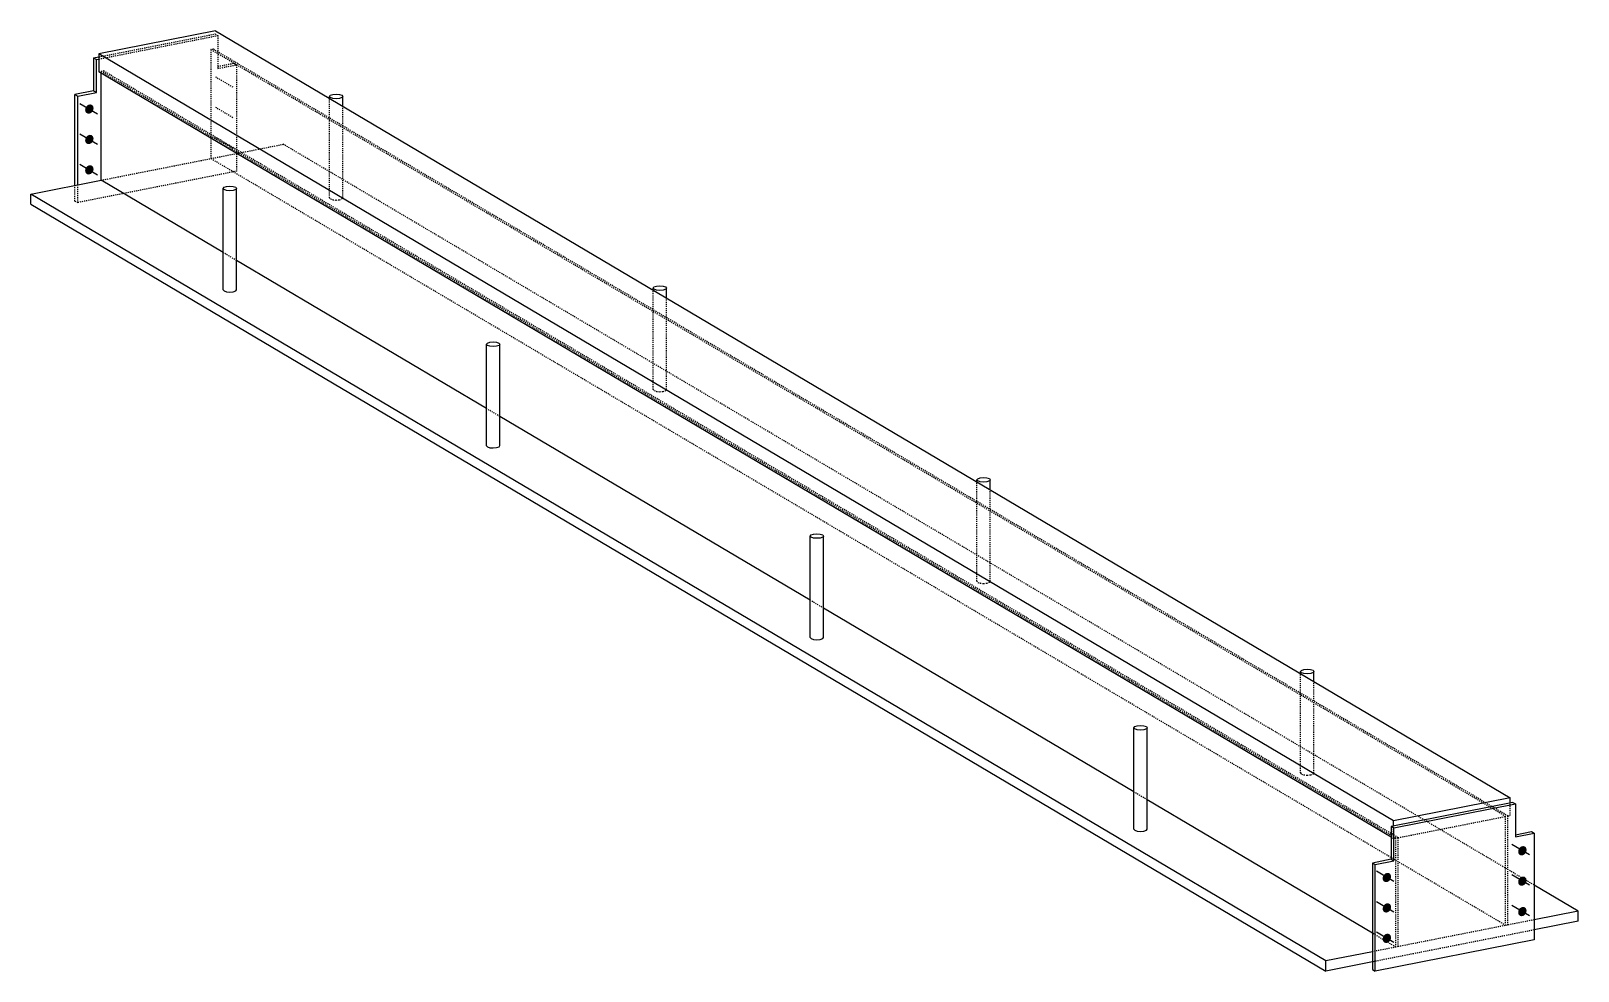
# Model space of a CAD drawing. Header units: millimetres. Extents: x 9 to 44269, y 10 to 1769.
# Drawn here: x 8614 to 11482, y 26 to 1769 of the extents above; entities that cross this region are included whole.
import ezdxf

# ---------------------------------------------------------------- set-up
doc = ezdxf.new("R2010")
doc.units = ezdxf.units.MM
doc.linetypes.add('DXK_LINE_DOT2', pattern=[3.9198, 1.9599, -1.9599])
doc.layers.add('STÅL', color=7, linetype='Continuous')

msp = doc.modelspace()

# ---------------------------------------------------------------- hatches: boundary and pattern name
at = {"layer": 'STÅL', "linetype": 'Continuous'}
for points in [[(8715.8, 1628.3), (8716.9, 1629.8), (8718.2, 1631.1), (8719.7, 1632.1), (8721.3, 1632.8), (8722.9, 1633.1), (8724.5, 1633.1), (8726, 1632.7), (8727.3, 1631.9), (8728.4, 1630.8), (8729.2, 1629.4), (8729.7, 1627.8), (8729.9, 1626.1), (8729.7, 1624.3), (8729.2, 1622.5), (8728.4, 1620.8), (8727.3, 1619.3), (8726, 1618), (8724.5, 1617), (8722.9, 1616.3), (8721.3, 1616), (8719.7, 1616.1), (8718.2, 1616.5), (8716.9, 1617.3), (8715.8, 1618.4), (8715, 1619.7), (8714.5, 1621.3), (8714.3, 1623), (8714.5, 1624.8), (8715, 1626.6)], [(8715.8, 1571.9), (8716.9, 1573.5), (8718.2, 1574.8), (8719.7, 1575.8), (8721.3, 1576.4), (8722.9, 1576.8), (8724.5, 1576.7), (8726, 1576.3), (8727.3, 1575.5), (8728.4, 1574.4), (8729.2, 1573), (8729.7, 1571.5), (8729.9, 1569.7), (8729.7, 1567.9), (8729.2, 1566.2), (8728.4, 1564.5), (8727.3, 1562.9), (8726, 1561.6), (8724.5, 1560.6), (8722.9, 1559.9), (8721.3, 1559.6), (8719.7, 1559.7), (8718.2, 1560.1), (8716.9, 1560.9), (8715.8, 1562), (8715, 1563.4), (8714.5, 1564.9), (8714.3, 1566.7), (8714.5, 1568.5), (8715, 1570.2)], [(8715.8, 1515.5), (8716.9, 1517.1), (8718.2, 1518.4), (8719.7, 1519.4), (8721.3, 1520.1), (8722.9, 1520.4), (8724.5, 1520.3), (8726, 1519.9), (8727.3, 1519.1), (8728.4, 1518), (8729.2, 1516.7), (8729.7, 1515.1), (8729.9, 1513.3), (8729.7, 1511.6), (8729.2, 1509.8), (8728.4, 1508.1), (8727.3, 1506.6), (8726, 1505.3), (8724.5, 1504.2), (8722.9, 1503.6), (8721.3, 1503.2), (8719.7, 1503.3), (8718.2, 1503.7), (8716.9, 1504.5), (8715.8, 1505.6), (8715, 1507), (8714.5, 1508.6), (8714.3, 1510.3), (8714.5, 1512.1), (8715, 1513.9)], [(11371.9, 253.2), (11373, 254.7), (11374.4, 256), (11375.8, 257), (11377.4, 257.7), (11379.1, 258), (11380.7, 258), (11382.2, 257.5), (11383.5, 256.8), (11384.6, 255.7), (11385.4, 254.3), (11385.9, 252.7), (11386, 251), (11385.9, 249.2), (11385.4, 247.4), (11384.6, 245.7), (11383.5, 244.2), (11382.1, 242.9), (11380.7, 241.9), (11379.1, 241.2), (11377.4, 240.9), (11375.8, 240.9), (11374.3, 241.4), (11373, 242.1), (11371.9, 243.2), (11371.1, 244.6), (11370.6, 246.2), (11370.5, 247.9), (11370.6, 249.7), (11371.1, 251.5)], [(11120.8, 203.6), (11121.9, 205.1), (11123.2, 206.4), (11124.7, 207.4), (11126.3, 208.1), (11127.9, 208.4), (11129.5, 208.4), (11131, 208), (11132.3, 207.2), (11133.4, 206.1), (11134.2, 204.7), (11134.7, 203.1), (11134.9, 201.4), (11134.7, 199.6), (11134.2, 197.8), (11133.4, 196.1), (11132.3, 194.6), (11131, 193.3), (11129.5, 192.3), (11127.9, 191.6), (11126.3, 191.3), (11124.7, 191.3), (11123.2, 191.8), (11121.9, 192.6), (11120.8, 193.7), (11120, 195), (11119.5, 196.6), (11119.3, 198.3), (11119.5, 200.1), (11120, 201.9)], [(11371.9, 196.8), (11373, 198.3), (11374.4, 199.6), (11375.8, 200.6), (11377.4, 201.3), (11379.1, 201.6), (11380.7, 201.6), (11382.2, 201.2), (11383.5, 200.4), (11384.6, 199.3), (11385.4, 197.9), (11385.9, 196.3), (11386, 194.6), (11385.9, 192.8), (11385.4, 191), (11384.6, 189.3), (11383.5, 187.8), (11382.1, 186.5), (11380.7, 185.5), (11379.1, 184.8), (11377.4, 184.5), (11375.8, 184.6), (11374.3, 185), (11373, 185.8), (11371.9, 186.9), (11371.1, 188.2), (11370.6, 189.8), (11370.5, 191.5), (11370.6, 193.3), (11371.1, 195.1)], [(11120.8, 147.2), (11121.9, 148.7), (11123.2, 150), (11124.7, 151.1), (11126.3, 151.7), (11127.9, 152.1), (11129.5, 152), (11131, 151.6), (11132.3, 150.8), (11133.4, 149.7), (11134.2, 148.3), (11134.7, 146.7), (11134.9, 145), (11134.7, 143.2), (11134.2, 141.4), (11133.4, 139.7), (11132.3, 138.2), (11131, 136.9), (11129.5, 135.9), (11127.9, 135.2), (11126.3, 134.9), (11124.7, 135), (11123.2, 135.4), (11121.9, 136.2), (11120.8, 137.3), (11120, 138.6), (11119.5, 140.2), (11119.3, 141.9), (11119.5, 143.7), (11120, 145.5)], [(11371.9, 140.4), (11373, 142), (11374.4, 143.3), (11375.8, 144.3), (11377.4, 144.9), (11379.1, 145.3), (11380.7, 145.2), (11382.2, 144.8), (11383.5, 144), (11384.6, 142.9), (11385.4, 141.5), (11385.9, 139.9), (11386, 138.2), (11385.9, 136.4), (11385.4, 134.7), (11384.6, 133), (11383.5, 131.4), (11382.1, 130.1), (11380.7, 129.1), (11379.1, 128.4), (11377.4, 128.1), (11375.8, 128.2), (11374.3, 128.6), (11373, 129.4), (11371.9, 130.5), (11371.1, 131.9), (11370.6, 133.4), (11370.5, 135.2), (11370.6, 137), (11371.1, 138.7)], [(11120.8, 90.8), (11121.9, 92.4), (11123.2, 93.7), (11124.7, 94.7), (11126.3, 95.4), (11127.9, 95.7), (11129.5, 95.6), (11131, 95.2), (11132.3, 94.4), (11133.4, 93.3), (11134.2, 91.9), (11134.7, 90.4), (11134.9, 88.6), (11134.7, 86.8), (11134.2, 85.1), (11133.4, 83.4), (11132.3, 81.8), (11131, 80.5), (11129.5, 79.5), (11127.9, 78.8), (11126.3, 78.5), (11124.7, 78.6), (11123.2, 79), (11121.9, 79.8), (11120.8, 80.9), (11120, 82.3), (11119.5, 83.8), (11119.3, 85.6), (11119.5, 87.4), (11120, 89.1)]]:
    msp.add_hatch(color=96, dxfattribs=at).paths.add_polyline_path(points)

# ---------------------------------------------------------------- linework, layer by layer
at = {"layer": 'STÅL', "color": 2, "linetype": 'Continuous'}
for p, q in [((8955.9, 1769.4), (8739.4, 1726.7)), ((8955.9, 1769.4), (11355.9, 347.7)), ((8730.1, 1719.4), (8739.4, 1721.2)), ((11139.4, 304.9), (8739.4, 1726.7)), ((8739.4, 1726.7), (8739.4, 1693.8)), ((8730.1, 1719.4), (8730.1, 1658.3)), ((8730.1, 1719.4), (8735.1, 1716.4)), ((8735.1, 1716.4), (8739.4, 1717.3)), ((8735.1, 1655.3), (8735.1, 1716.4)), ((11135.1, 274.6), (8739.4, 1693.8)), ((8743.8, 1492.6), (8743.8, 1691.2)), ((8730.1, 1658.3), (8695.5, 1651.5)), ((8695.5, 1483.1), (8695.5, 1651.5)), ((8695.5, 1651.5), (8700.5, 1648.5)), ((8700.5, 1648.5), (8735.1, 1655.3)), ((8700.5, 1484), (8700.5, 1648.5)), ((8730.1, 1658.3), (8735.1, 1655.3)), ((9167, 1648.1), (9168.7, 1650.2)), ((9168.8, 1645.9), (9167, 1648.1)), ((9167, 1644.4), (9167, 1648.1)), ((9168.7, 1650.2), (9173.2, 1651.8)), ((9173.4, 1644.4), (9168.8, 1645.9)), ((9173.2, 1651.8), (9179.5, 1652.4)), ((9179.6, 1643.8), (9173.4, 1644.4)), ((9179.5, 1652.4), (9185.7, 1651.8)), ((9185.9, 1644.4), (9179.6, 1643.8)), ((9185.7, 1651.8), (9190.3, 1650.3)), ((9190.4, 1646), (9185.9, 1644.4)), ((9190.3, 1650.3), (9192, 1648.1)), ((9192, 1648.1), (9190.4, 1646)), ((9192, 1629.5), (9192, 1648.1)), ((8613.9, 1466.9), (8743.8, 1492.6)), ((8970.1, 1358.5), (8743.8, 1492.6)), ((11013.9, 45.2), (8613.9, 1466.9)), ((8613.9, 1448.2), (8613.9, 1466.9)), ((8970.1, 1477.4), (8971.8, 1479.6)), ((8971.8, 1475.3), (8970.1, 1477.4)), ((8970.1, 1289.5), (8970.1, 1477.4)), ((8971.8, 1479.6), (8976.3, 1481.2)), ((8976.4, 1473.8), (8971.8, 1475.3)), ((8976.3, 1481.2), (8982.5, 1481.7)), ((8982.7, 1473.2), (8976.4, 1473.8)), ((8982.5, 1481.7), (8988.8, 1481.2)), ((8988.9, 1473.8), (8982.7, 1473.2)), ((8988.8, 1481.2), (8993.4, 1479.6)), ((8993.5, 1475.4), (8988.9, 1473.8)), ((8993.4, 1479.6), (8995.1, 1477.5)), ((8995.1, 1477.5), (8993.5, 1475.4)), ((8995.1, 1289.6), (8995.1, 1477.5)), ((8613.9, 1448.2), (11013.9, 26.4)), ((9458.1, 1069.4), (8995.1, 1343.7)), ((9767, 1292.6), (9768.7, 1294.8)), ((9768.8, 1290.5), (9767, 1292.6)), ((9767, 1288.9), (9767, 1292.6)), ((9768.7, 1294.8), (9773.2, 1296.4)), ((9773.4, 1289), (9768.8, 1290.5)), ((9773.2, 1296.4), (9779.5, 1296.9)), ((9779.5, 1296.9), (9785.7, 1296.4)), ((9785.7, 1296.4), (9790.3, 1294.8)), ((9790.4, 1290.6), (9785.9, 1289)), ((9790.3, 1294.8), (9792, 1292.7)), ((9792, 1292.7), (9790.4, 1290.6)), ((9792, 1274.1), (9792, 1292.7)), ((8970.1, 1289.5), (8971.8, 1287.4)), ((8971.8, 1287.4), (8976.4, 1285.8)), ((8976.4, 1285.8), (8982.7, 1285.3)), ((8982.7, 1285.3), (8988.9, 1285.8)), ((8988.9, 1285.8), (8993.5, 1287.4)), ((8993.5, 1287.4), (8995.1, 1289.6)), ((9779.6, 1288.4), (9773.4, 1289)), ((9785.9, 1289), (9779.6, 1288.4)), ((9458.1, 1188.4), (9459.8, 1190.5)), ((9459.8, 1186.2), (9458.1, 1188.4)), ((9458.1, 1000.4), (9458.1, 1188.4)), ((9459.8, 1190.5), (9464.3, 1192.1)), ((9464.4, 1184.7), (9459.8, 1186.2)), ((9464.3, 1192.1), (9470.5, 1192.7)), ((9470.7, 1184.1), (9464.4, 1184.7)), ((9470.5, 1192.7), (9476.8, 1192.1)), ((9476.9, 1184.7), (9470.7, 1184.1)), ((9476.8, 1192.1), (9481.4, 1190.5)), ((9481.5, 1186.3), (9476.9, 1184.7)), ((9481.4, 1190.5), (9483.1, 1188.4)), ((9483.1, 1188.4), (9481.5, 1186.3)), ((9483.1, 1000.5), (9483.1, 1188.4)), ((10058.1, 714), (9483.1, 1054.6)), ((9458.1, 1000.4), (9459.8, 998.3)), ((9459.8, 998.3), (9464.4, 996.7)), ((9464.4, 996.7), (9470.7, 996.2)), ((9470.7, 996.2), (9476.9, 996.8)), ((9476.9, 996.8), (9481.5, 998.3)), ((9481.5, 998.3), (9483.1, 1000.5)), ((10367, 937.2), (10368.7, 939.3)), ((10368.8, 935.1), (10367, 937.2)), ((10367, 933.5), (10367, 937.2)), ((10368.7, 939.3), (10373.2, 940.9)), ((10373.4, 933.5), (10368.8, 935.1)), ((10373.2, 940.9), (10379.5, 941.5)), ((10379.6, 933), (10373.4, 933.5)), ((10379.5, 941.5), (10385.7, 941)), ((10385.9, 933.5), (10379.6, 933)), ((10385.7, 941), (10390.3, 939.4)), ((10390.4, 935.1), (10385.9, 933.5)), ((10390.3, 939.4), (10392, 937.3)), ((10392, 937.3), (10390.4, 935.1)), ((10392, 918.7), (10392, 937.3)), ((10058.1, 832.9), (10059.8, 835.1)), ((10059.8, 830.8), (10058.1, 832.9)), ((10058.1, 645), (10058.1, 832.9)), ((10059.8, 835.1), (10064.3, 836.6)), ((10064.3, 836.6), (10070.5, 837.2)), ((10070.5, 837.2), (10076.8, 836.7)), ((10076.8, 836.7), (10081.4, 835.1)), ((10081.4, 835.1), (10083.1, 833)), ((10083.1, 833), (10081.5, 830.8)), ((10083.1, 645), (10083.1, 833)), ((10064.4, 829.2), (10059.8, 830.8)), ((10070.7, 828.7), (10064.4, 829.2)), ((10076.9, 829.3), (10070.7, 828.7)), ((10081.5, 830.8), (10076.9, 829.3)), ((10658.1, 358.5), (10083.1, 699.2)), ((10058.1, 645), (10059.8, 642.8)), ((10059.8, 642.8), (10064.4, 641.3)), ((10064.4, 641.3), (10070.7, 640.7)), ((10070.7, 640.7), (10076.9, 641.3)), ((10076.9, 641.3), (10081.5, 642.9)), ((10081.5, 642.9), (10083.1, 645)), ((10967, 581.8), (10968.7, 583.9)), ((10968.8, 579.6), (10967, 581.8)), ((10967, 578), (10967, 581.8)), ((10968.7, 583.9), (10973.2, 585.5)), ((10973.4, 578.1), (10968.8, 579.6)), ((10973.2, 585.5), (10979.5, 586.1)), ((10979.6, 577.5), (10973.4, 578.1)), ((10979.5, 586.1), (10985.7, 585.5)), ((10985.9, 578.1), (10979.6, 577.5)), ((10985.7, 585.5), (10990.3, 584)), ((10990.4, 579.7), (10985.9, 578.1)), ((10990.3, 584), (10992, 581.8)), ((10992, 581.8), (10990.4, 579.7)), ((10992, 563.2), (10992, 581.8)), ((10658.1, 477.5), (10659.8, 479.6)), ((10659.8, 475.3), (10658.1, 477.5)), ((10658.1, 289.5), (10658.1, 477.5)), ((10659.8, 479.6), (10664.3, 481.2)), ((10664.4, 473.8), (10659.8, 475.3)), ((10664.3, 481.2), (10670.5, 481.8)), ((10670.7, 473.2), (10664.4, 473.8)), ((10670.5, 481.8), (10676.8, 481.2)), ((10676.9, 473.8), (10670.7, 473.2)), ((10676.8, 481.2), (10681.4, 479.7)), ((10681.5, 475.4), (10676.9, 473.8)), ((10681.4, 479.7), (10683.1, 477.5)), ((10683.1, 477.5), (10681.5, 475.4)), ((10683.1, 289.6), (10683.1, 477.5)), ((11355.9, 347.7), (11139.4, 304.9)), ((11355.9, 338.3), (11355.9, 347.7)), ((11100.5, 96.5), (10683.1, 343.7)), ((11360.3, 339.1), (11135.1, 294.7)), ((11140.1, 291.7), (11365.3, 336.2)), ((11360.3, 339.1), (11365.3, 336.2)), ((11365.3, 336.2), (11365.3, 275.1)), ((10658.1, 289.5), (10659.8, 287.4)), ((10659.8, 287.4), (10664.4, 285.8)), ((10676.9, 285.9), (10681.5, 287.5)), ((10681.5, 287.5), (10683.1, 289.6)), ((11135.1, 294.7), (11135.1, 233.6)), ((11135.1, 294.7), (11140.1, 291.7)), ((11139.4, 295.5), (11139.4, 304.9)), ((11140.1, 230.6), (11140.1, 291.7)), ((10664.4, 285.8), (10670.7, 285.3)), ((10670.7, 285.3), (10676.9, 285.9)), ((11365.3, 279), (11394.9, 284.9)), ((11365.3, 275.1), (11399.9, 281.9)), ((11394.9, 284.9), (11399.9, 281.9)), ((11399.9, 281.9), (11399.9, 84.6)), ((11135.1, 233.6), (11100.5, 226.7)), ((11105.5, 223.8), (11140.1, 230.6)), ((11135.1, 233.6), (11140.1, 230.6)), ((11100.5, 226.7), (11100.5, 29.4)), ((11100.5, 226.7), (11105.5, 223.8)), ((11105.5, 26.4), (11105.5, 223.8)), ((11481.5, 137.5), (11399.9, 185.9)), ((11481.5, 137.5), (11399.9, 121.4)), ((11481.5, 118.7), (11399.9, 102.6)), ((11481.5, 118.7), (11481.5, 137.5)), ((11100.5, 62.3), (11013.9, 45.2)), ((11399.9, 84.6), (11105.5, 26.4)), ((11013.9, 26.4), (11013.9, 45.2)), ((11100.5, 43.5), (11013.9, 26.4)), ((11100.5, 29.4), (11105.5, 26.4))]:
    msp.add_line(p, q, dxfattribs=at)
at = {"layer": 'STÅL', "color": 7, "linetype": 'DXK_LINE_DOT2'}
for p, q in [((8739.4, 1721.2), (8955.3, 1763.8)), ((8739.4, 1717.3), (8960.3, 1760.9)), ((8955.3, 1763.8), (8960.3, 1760.9)), ((8960.3, 1760.9), (8960.3, 1699.8)), ((8951.6, 1735.7), (8947.3, 1734.8)), ((11347.3, 313.1), (8947.3, 1734.8)), ((8947.3, 1734.8), (8947.3, 1532.8)), ((11351.6, 313.9), (8951.6, 1735.7)), ((8743.8, 1694.6), (8748.1, 1695.5)), ((11143.8, 272.9), (8743.8, 1694.6)), ((8743.8, 1691.2), (8743.8, 1694.6)), ((11148.1, 273.7), (8748.1, 1695.5)), ((8960.3, 1703.7), (8989.9, 1709.6)), ((8960.3, 1699.8), (8994.9, 1706.6)), ((8989.9, 1709.6), (8994.9, 1706.6)), ((8994.9, 1706.6), (8994.9, 1509.3)), ((9167, 1460.1), (9167, 1644.4)), ((9192, 1460.2), (9192, 1629.5)), ((8999.5, 1543.1), (9081.5, 1559.3)), ((11399.9, 185.9), (9081.5, 1559.3)), ((8743.8, 1492.6), (8999.5, 1543.1)), ((11347.3, 111), (8947.3, 1532.8)), ((8994.9, 1509.3), (8700.5, 1451.2)), ((8695.5, 1454.1), (8695.5, 1483.1)), ((8700.5, 1451.2), (8700.5, 1484)), ((8695.5, 1454.1), (8700.5, 1451.2)), ((9167, 1460.1), (9168.8, 1458)), ((9168.8, 1458), (9173.4, 1456.5)), ((9173.4, 1456.5), (9179.6, 1455.9)), ((9179.6, 1455.9), (9185.9, 1456.5)), ((9185.9, 1456.5), (9190.4, 1458.1)), ((9190.4, 1458.1), (9192, 1460.2)), ((8995.1, 1343.7), (8970.1, 1358.5)), ((9767, 1104.7), (9767, 1288.9)), ((9792, 1104.8), (9792, 1274.1)), ((9767, 1104.7), (9768.8, 1102.6)), ((9768.8, 1102.6), (9773.4, 1101)), ((9773.4, 1101), (9779.6, 1100.5)), ((9779.6, 1100.5), (9785.9, 1101)), ((9785.9, 1101), (9790.4, 1102.6)), ((9790.4, 1102.6), (9792, 1104.8)), ((9483.1, 1054.6), (9458.1, 1069.4)), ((10367, 749.3), (10367, 933.5)), ((10392, 749.3), (10392, 918.7)), ((10367, 749.3), (10368.8, 747.1)), ((10368.8, 747.1), (10373.4, 745.6)), ((10379.6, 745), (10385.9, 745.6)), ((10385.9, 745.6), (10390.4, 747.2)), ((10390.4, 747.2), (10392, 749.3)), ((10373.4, 745.6), (10379.6, 745)), ((10083.1, 699.2), (10058.1, 714)), ((10967, 393.8), (10967, 578)), ((10992, 393.9), (10992, 563.2)), ((10967, 393.8), (10968.8, 391.7)), ((10968.8, 391.7), (10973.4, 390.1)), ((10973.4, 390.1), (10979.6, 389.6)), ((10979.6, 389.6), (10985.9, 390.2)), ((10985.9, 390.2), (10990.4, 391.7)), ((10990.4, 391.7), (10992, 393.9)), ((10683.1, 343.7), (10658.1, 358.5)), ((11355.9, 314.8), (11355.9, 338.3)), ((11139.4, 272), (11139.4, 295.5)), ((11148.1, 273.7), (11347.3, 313.1)), ((11351.6, 313.9), (11347.3, 313.1)), ((11347.3, 111), (11347.3, 313.1)), ((11351.6, 313.9), (11355.9, 314.8)), ((11351.6, 111.9), (11351.6, 313.9)), ((11139.4, 272), (11135.1, 274.6)), ((11139.4, 272), (11140.1, 272.2)), ((11140.1, 272.2), (11143.8, 272.9)), ((11148.1, 273.7), (11143.8, 272.9)), ((11143.8, 70.8), (11143.8, 272.9)), ((11148.1, 71.7), (11148.1, 273.7)), ((11399.9, 121.4), (11148.1, 71.7)), ((11399.9, 102.6), (11100.5, 43.5)), ((11143.8, 70.8), (11100.5, 96.5)), ((11143.8, 70.8), (11100.5, 62.3)), ((11148.1, 71.7), (11143.8, 70.8))]:
    msp.add_line(p, q, dxfattribs=at)
at = {"layer": 'STÅL', "color": 96, "linetype": 'DXK_LINE_DOT2'}
for p, q in [((8955.8, 1684.5), (8988.3, 1665.3)), ((8955.8, 1628.2), (8988.3, 1608.9)), ((8955.8, 1571.8), (8988.3, 1552.5))]:
    msp.add_line(p, q, dxfattribs=at)
at = {"layer": 'STÅL', "color": 96, "linetype": 'Continuous'}
for p, q in [((8704.6, 1634.9), (8737.1, 1615.7)), ((8704.6, 1578.6), (8737.1, 1559.3)), ((8704.6, 1522.2), (8737.1, 1502.9)), ((11391.3, 241.8), (11358.8, 261)), ((11140.1, 192.2), (11107.6, 211.4)), ((11391.3, 185.4), (11358.8, 204.6)), ((11140.1, 135.8), (11107.6, 155)), ((11391.3, 129), (11358.8, 148.2)), ((11140.1, 79.4), (11107.6, 98.7))]:
    msp.add_line(p, q, dxfattribs=at)

doc.saveas('drawing.dxf')
